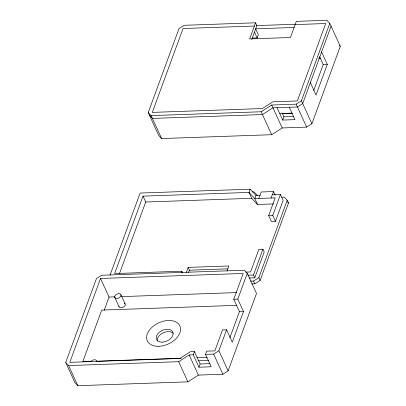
<?xml version="1.0" encoding="UTF-8"?>
<svg xmlns="http://www.w3.org/2000/svg" width="406" height="406" viewBox="0 0 406 406"><rect width="100%" height="100%" fill="white"/><g stroke="black" fill="none" stroke-linecap="round" stroke-linejoin="round"><path stroke-width="0.61" d="M255.557 22.802L249.649 38.93L290.412 37.499L296.324 21.371L326.896 20.3L329.794 23.381L340.289 46.314L311.915 123.728L306.657 127.098L282.2 127.956L271.68 134.696L161.618 138.553L158.721 135.472L148.226 112.543L178.96 28.674L184.222 25.304L255.557 22.802L256.836 25.588L251.761 39.443M65.711 362.477L96.445 278.607L101.708 275.238L244.382 270.234L247.279 273.319L256.501 293.457L228.126 370.876L222.869 374.246L198.407 375.103L187.892 381.838L77.825 385.7L74.932 382.619L65.711 362.477L68.604 365.557L77.825 385.7M229.913 337.589L239.418 311.661L233.744 299.268L243.199 273.461L100.526 278.465L69.786 362.335L179.853 358.473L190.368 351.733L194.444 351.591L200.122 363.989L198.94 367.212L211.166 366.785L205.492 354.387L206.674 351.165L214.83 350.875L222.513 329.911L226.589 329.768L232.262 342.162L243.493 311.519L237.82 299.12L247.279 273.319M110.041 275.136L140.121 193.053L250.187 189.191L255.978 195.357L260.053 195.215M273.548 203.908L257.49 204.472L254.795 198.585L249.005 192.419L143.019 196.134L114.644 273.553L181.908 271.193L182.639 272.796M104.18 310.306L109.036 297.055L100.526 278.465M119.521 273.482L145.713 202.021L143.019 196.134M252.136 38.108L257.165 37.931L258.348 34.703L255.653 28.816L294.162 27.466M181.315 272.807L181.908 271.193M186.273 272.527L188.151 267.402L228.913 265.976L227.035 271.096M188.592 272.467L189.424 270.193L188.151 267.402M250.187 189.191L249.005 192.419L251.7 198.306L257.49 204.472M198.94 367.212L193.261 354.819L194.444 351.591M289.285 107.245L294.959 119.638L282.728 120.069L283.911 116.842L282.104 112.898M255.978 195.357L254.795 198.585L275.177 197.869L268.676 215.611L271.37 221.498L275.446 221.356L283.129 200.386L280.434 194.499L272.284 194.784M258.871 198.438L261.236 191.987L273.466 191.561L275.182 195.306M148.226 112.543L151.118 115.624L261.185 111.762L271.7 105.027L296.162 104.169L301.419 100.8L329.794 23.381M331.068 26.172L302.693 103.591L297.436 106.956L272.979 107.813L262.459 114.553L152.397 118.415L149.499 115.329M271.101 198.011L273.466 191.561M313.706 90.447L323.206 64.513L319.598 56.627M205.492 354.387L213.647 354.103L218.905 350.733L226.589 329.768M321.613 51.978L327.287 64.371L316.056 95.019L310.382 82.621M275.446 221.356L272.751 215.464L280.434 194.499M249.142 278.003L254.76 277.805L253.481 275.014L262.941 249.208L258.861 249.35L250.588 271.934L245.539 272.111M254.76 277.805L264.215 251.999L262.941 249.208M250.456 281.14L253.577 281.028L258.835 277.663L287.209 200.244L284.312 197.159L281.805 197.25M251.73 283.926L254.851 283.819L260.109 280.45L288.483 203.03L287.209 200.244M68.604 365.557L178.67 361.7L189.186 354.961L193.261 354.819M256.206 25.614L295.345 24.238M254.374 26.03L183.04 28.532L152.301 112.396L262.367 108.539L272.883 101.799L297.339 100.942L325.713 23.528L295.142 24.599M318.705 58.271L320.598 58.205M323.206 64.513L327.287 64.371M279.749 113.558L291.98 113.132M282.206 113.644L292.325 113.289M283.911 116.842L293.695 116.497M252.167 191.921L254.065 191.855L257.374 195.377M145.713 202.021L251.7 198.306M268.676 215.611L272.751 215.464M189.424 270.193L227.68 268.848M247.863 275.212L253.481 275.014M109.036 297.055L114.72 296.857M121.663 296.613L236.561 292.584M233.744 299.268L237.82 299.12M236.81 305.348L101.708 310.088L82.794 361.695L91.573 361.391M239.418 311.661L243.493 311.519M96.592 361.213L181.172 358.249M196.996 357.691L207.116 357.336M198.412 360.792L208.537 360.437M200.122 363.989L209.902 363.644M339.462 45.431L340.289 46.314M287.656 202.152L288.483 203.03M301.419 100.8L311.915 123.728M296.162 104.169L306.657 127.098M254.471 32.044L257.165 37.931M277.054 107.671L282.728 120.069M271.7 105.027L282.2 127.956M261.185 111.762L271.68 134.696M258.835 277.663L260.109 280.45M253.577 281.028L254.851 283.819M151.118 115.624L161.618 138.553M218.905 350.733L228.126 370.876M213.647 354.103L222.869 374.246M189.186 354.961L198.407 375.103M178.67 361.7L187.892 381.838M120.927 294.756A3.355 2.177 -24.6 0 1 116.948 298.476A3.355 2.177 -24.6 0 1 115.629 294.944A3.355 2.177 -24.6 0 1 120.927 294.756L125.18 304.053M114.746 297.359L118.999 306.657M157.325 341.025A8.952 5.801 -24.6 0 1 162.973 332.92A8.952 5.801 -24.6 0 1 173.154 333.275M124.388 303.206A3.355 2.177 -24.6 0 1 123.251 307.21A3.355 2.177 -24.6 0 1 118.907 306.083M90.878 361.665A3.355 2.177 -24.6 0 1 94.486 359.767A3.355 2.177 -24.6 0 1 96.78 361.457M158.858 346.293A17.9 11.601 -24.6 0 0 180.071 326.444A17.9 11.601 -24.6 0 0 151.829 327.434A17.9 11.601 -24.6 0 0 158.858 346.293M162.288 342.167A8.952 5.801 -24.6 0 0 172.895 332.24A8.952 5.801 -24.6 0 0 158.771 332.737A8.952 5.801 -24.6 0 0 162.288 342.167"/></g></svg>
